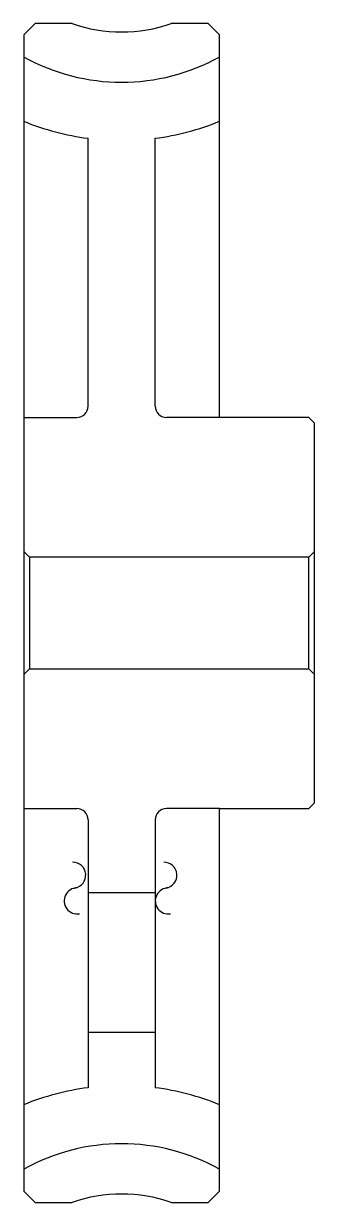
# Model space of a CAD drawing. Header units: metres. Extents: x 210 to 581, y 102 to 444.
# Drawn here: x 209.9 to 261.9, y 101.9 to 312.9 of the extents above; entities outside this region: 2.
import ezdxf

# ---------------------------------------------------------------- set-up
doc = ezdxf.new("R2010")
doc.units = ezdxf.units.M

msp = doc.modelspace()

# ---------------------------------------------------------------- linework, layer by layer
at = {"color": 4}
for p, q in [((221.443192, 244.403412), (221.443192, 292.372803)), ((233.443192, 244.403412), (233.443192, 292.372803)), ((244.943192, 242.403412), (235.443192, 242.403412)), ((261.943176, 218.403412), (260.943176, 217.403412)), ((209.943192, 196.403412), (210.943192, 197.403412)), ((261.943176, 196.403412), (260.943176, 197.403412)), ((244.943192, 172.403412), (235.443192, 172.403412)), ((221.443192, 170.403412), (221.443192, 122.434013)), ((233.443192, 170.403412), (233.443192, 122.434013)), ((221.443192, 157.403412), (233.443192, 157.403412)), ((221.443192, 132.403412), (233.443192, 132.403412))]:
    msp.add_line(p, q, dxfattribs=at)
for points in [[(218.569077, 312.903412), (211.943192, 312.903412), (209.943192, 310.903412), (209.943192, 196.403412)], [(236.317307, 101.903412), (242.943192, 101.903412), (244.943192, 103.903412), (244.943192, 172.403412), (260.943176, 172.403412), (261.943176, 173.403412), (261.943176, 241.403412), (260.943176, 242.403412), (244.943192, 242.403412), (244.943192, 310.903412), (242.943192, 312.903412), (236.317307, 312.903412)], [(209.943192, 242.403412), (219.443192, 242.403412)], [(209.943192, 218.403412), (210.943192, 217.403412), (210.943192, 197.403412), (260.943176, 197.403412), (260.943176, 217.403412), (210.943192, 217.403412)], [(209.943192, 196.403412), (209.943192, 103.903412), (211.943192, 101.903412), (218.569077, 101.903412)], [(209.943192, 172.403412), (219.443192, 172.403412)]]:
    msp.add_lwpolyline(points, dxfattribs=at)
at = {"color": 7}
for centre, radius, start, end in [((560.408813, 436.918854), 7.013352, 10, 180), ((574.222412, 439.354553), 7.013352, 180, 10), ((218.675476, 160.474716), 2.337784, 280, 90), ((234.991394, 160.474716), 2.337784, 280, 90), ((219.487381, 155.870178), 2.337784, 90, 280), ((235.803284, 155.870178), 2.337784, 90, 280)]:
    msp.add_arc(centre, radius, start, end, dxfattribs=at)
at = {"color": 4}
for centre, radius, start, end in [((227.443192, 338.403412), 27, 250.81186331, 289.18813522), ((227.443192, 338.403412), 36, 240.82136331, 299.17863669), ((227.443192, 338.403412), 46.42, 247.85481974, 262.57347717), ((227.443192, 338.403412), 46.42, 277.42652283, 292.14518026), ((219.443192, 244.403412), 2, 270, 0), ((235.443192, 244.403412), 2, 180, 270), ((219.443192, 170.403412), 2, 0, 90), ((235.443192, 170.403412), 2, 90, 180), ((227.443192, 76.403412), 46.42, 97.42652283, 112.14518026), ((227.443192, 76.403412), 46.42, 67.85481974, 82.57347717), ((227.443192, 76.403412), 36, 60.91470233, 119.08529767), ((227.443192, 76.403412), 27, 70.81186478, 109.18813669)]:
    msp.add_arc(centre, radius, start, end, dxfattribs=at)

doc.saveas('drawing.dxf')
